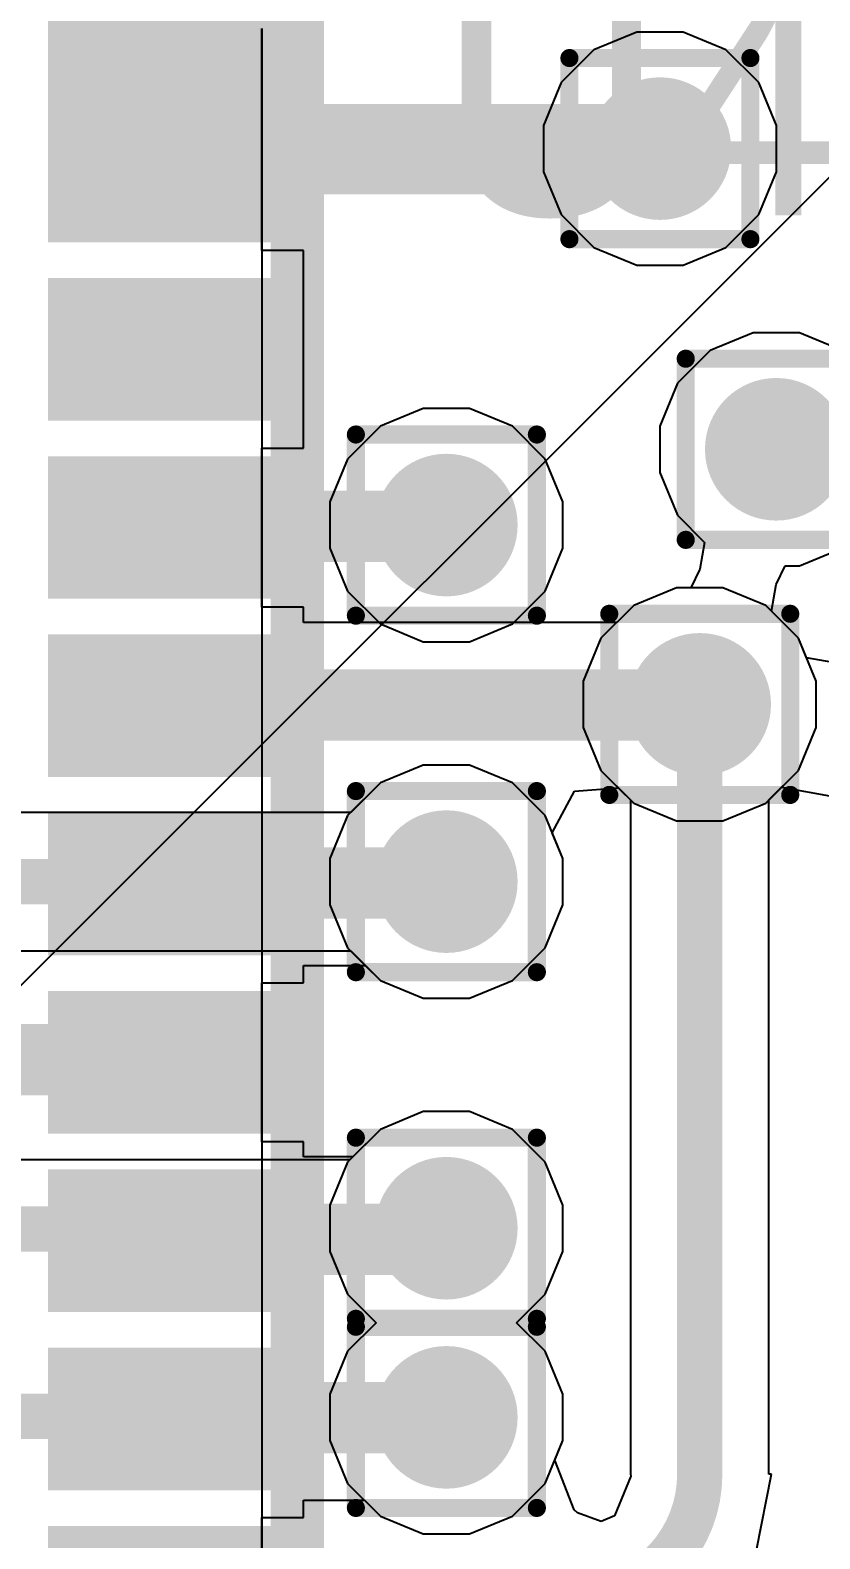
# Model space of a CAD drawing. Header units: inches. Extents: x -12 to 5355, y -7 to 5366.
# Drawn here: x 28.194 to 30.411, y 45.843 to 50.075 of the extents above; entities that cross this region are included whole.
import ezdxf

# ---------------------------------------------------------------- set-up
doc = ezdxf.new("R2010")
doc.units = ezdxf.units.IN
for name, color, linetype in [('BOTTOM LAYER', 5, 'Continuous'), ('Bottom Solder', 6, 'Continuous'), ('Drill Drawing', 1, 'Continuous'), ('GROUND1', 16, 'Continuous'), ('GROUND2', 156, 'Continuous'), ('POWER', 76, 'Continuous'), ('SIGNAL', 90, 'Continuous'), ('TOP LAYER', 1, 'Continuous'), ('Top Overlay', 2, 'Continuous'), ('Top Paste', 8, 'Continuous'), ('Top Solder', 216, 'Continuous'), ('Via Holes', 16, 'Continuous')]:
    doc.layers.add(name, color=color, linetype=linetype)
doc.styles.add('Arial', font='', dxfattribs={"height": 0.2})
doc.styles.get('Arial').set_extended_font_data('Arial')

# ---------------------------------------------------------------- blocks, each defined once
blk = doc.blocks.new('14_VSON__4_3__B_16')
at = {"layer": 'Bottom Solder'}
blk.add_line((-0.3883, -2.2583), (-5340.3593, -5334.8835), dxfattribs=at)
blk = doc.blocks.new('LGA50P1600X1050X104_161N_85')
at = {"layer": 'TOP LAYER'}
for points in [[(4.1, -4.85), (4.4, -4.85), (4.4, -5.39), (4.1, -5.39)], [(4.6, -4.85), (4.9, -4.85), (4.9, -5.39), (4.6, -5.39)], [(5.1, -4.85), (5.4, -4.85), (5.4, -5.39), (5.1, -5.39)], [(5.6, -4.85), (5.9, -4.85), (5.9, -5.39), (5.6, -5.39)], [(6.1, -4.85), (6.4, -4.85), (6.4, -5.39), (6.1, -5.39)], [(6.6, -4.85), (6.9, -4.85), (6.9, -5.39), (6.6, -5.39)], [(7.1, -4.85), (7.4, -4.85), (7.4, -5.39), (7.1, -5.39)], [(7.6, -5.39), (7.6, -4.85), (8.14, -4.85), (8.14, -5.39)]]:
    blk.add_hatch(color=1, dxfattribs=at).paths.add_polyline_path(points)
at = {"layer": 'Top Paste'}
for points in [[(4.1, -4.85), (4.4, -4.85), (4.4, -5.39), (4.1, -5.39)], [(4.6, -4.85), (4.9, -4.85), (4.9, -5.39), (4.6, -5.39)], [(5.1, -4.85), (5.4, -4.85), (5.4, -5.39), (5.1, -5.39)], [(5.6, -4.85), (5.9, -4.85), (5.9, -5.39), (5.6, -5.39)], [(6.1, -4.85), (6.4, -4.85), (6.4, -5.39), (6.1, -5.39)], [(6.6, -4.85), (6.9, -4.85), (6.9, -5.39), (6.6, -5.39)], [(7.1, -4.85), (7.4, -4.85), (7.4, -5.39), (7.1, -5.39)], [(7.6, -5.39), (7.6, -4.85), (8.14, -4.85), (8.14, -5.39)]]:
    blk.add_hatch(color=8, dxfattribs=at).paths.add_polyline_path(points)
at = {"layer": 'Top Solder'}
for points in [[(3.55, -4.8), (3.95, -4.8), (3.95, -5.44), (3.55, -5.44)], [(4.05, -4.8), (4.45, -4.8), (4.45, -5.44), (4.05, -5.44)], [(4.55, -4.8), (4.95, -4.8), (4.95, -5.44), (4.55, -5.44)], [(5.05, -4.8), (5.45, -4.8), (5.45, -5.44), (5.05, -5.44)], [(5.55, -4.8), (5.95, -4.8), (5.95, -5.44), (5.55, -5.44)], [(6.05, -4.8), (6.45, -4.8), (6.45, -5.44), (6.05, -5.44)], [(6.55, -4.8), (6.95, -4.8), (6.95, -5.44), (6.55, -5.44)], [(7.05, -4.8), (7.45, -4.8), (7.45, -5.44), (7.05, -5.44)], [(7.55, -5.44), (7.55, -4.8), (8.19, -4.8), (8.19, -5.44)]]:
    blk.add_hatch(color=216, dxfattribs=at).paths.add_polyline_path(points)
at = {"layer": 'TOP LAYER'}
blk.add_line((8.15, -5.4), (-8.15, -5.4), dxfattribs=at)
at = {"layer": 'Top Overlay'}
blk.add_lwpolyline([(-8.25, -5.5, 0.15, 0.15, 0), (8.25, -5.5, 0.15, 0.15, 0)], format="xyseb", dxfattribs=at)

msp = doc.modelspace()

# ---------------------------------------------------------------- hatches: boundary and pattern name
at = {"layer": 'BOTTOM LAYER'}
h = msp.add_hatch(color=5, dxfattribs=at)
edge = h.paths.add_edge_path()
edge.add_arc((29.9618, 49.7425), 0.2, 0, 360)
h = msp.add_hatch(color=5, dxfattribs=at)
edge = h.paths.add_edge_path()
edge.add_arc((30.2882, 48.8992), 0.2, 0, 360)
h = msp.add_hatch(color=5, dxfattribs=at)
edge = h.paths.add_edge_path()
edge.add_arc((29.3624, 48.6866), 0.2, 0, 360)
h = msp.add_hatch(color=5, dxfattribs=at)
edge = h.paths.add_edge_path()
edge.add_arc((30.0736, 48.1838), 0.2, 0, 360)
h = msp.add_hatch(color=5, dxfattribs=at)
edge = h.paths.add_edge_path()
edge.add_arc((29.3624, 47.6866), 0.2, 0, 360)
h = msp.add_hatch(color=5, dxfattribs=at)
edge = h.paths.add_edge_path()
edge.add_arc((29.3624, 46.7145), 0.2, 0, 360)
h = msp.add_hatch(color=5, dxfattribs=at)
edge = h.paths.add_edge_path()
edge.add_arc((29.3624, 46.1841), 0.2, 0, 360)
at = {"layer": 'GROUND1'}
h = msp.add_hatch(color=16, dxfattribs=at)
edge = h.paths.add_edge_path()
edge.add_arc((29.9618, 49.7425), 0.2, 0, 360)
h = msp.add_hatch(color=16, dxfattribs=at)
edge = h.paths.add_edge_path()
edge.add_arc((30.2882, 48.8992), 0.2, 0, 360)
h = msp.add_hatch(color=16, dxfattribs=at)
edge = h.paths.add_edge_path()
edge.add_arc((29.3624, 48.6866), 0.2, 0, 360)
h = msp.add_hatch(color=16, dxfattribs=at)
edge = h.paths.add_edge_path()
edge.add_arc((30.0736, 48.1838), 0.2, 0, 360)
h = msp.add_hatch(color=16, dxfattribs=at)
edge = h.paths.add_edge_path()
edge.add_arc((29.3624, 47.6866), 0.2, 0, 360)
h = msp.add_hatch(color=16, dxfattribs=at)
edge = h.paths.add_edge_path()
edge.add_arc((29.3624, 46.7145), 0.2, 0, 360)
h = msp.add_hatch(color=16, dxfattribs=at)
edge = h.paths.add_edge_path()
edge.add_arc((29.3624, 46.1841), 0.2, 0, 360)
at = {"layer": 'GROUND2'}
h = msp.add_hatch(color=156, dxfattribs=at)
edge = h.paths.add_edge_path()
edge.add_arc((29.9618, 49.7425), 0.2, 0, 360)
h = msp.add_hatch(color=156, dxfattribs=at)
edge = h.paths.add_edge_path()
edge.add_arc((30.2882, 48.8992), 0.2, 0, 360)
h = msp.add_hatch(color=156, dxfattribs=at)
edge = h.paths.add_edge_path()
edge.add_arc((29.3624, 48.6866), 0.2, 0, 360)
h = msp.add_hatch(color=156, dxfattribs=at)
edge = h.paths.add_edge_path()
edge.add_arc((30.0736, 48.1838), 0.2, 0, 360)
h = msp.add_hatch(color=156, dxfattribs=at)
edge = h.paths.add_edge_path()
edge.add_arc((29.3624, 47.6866), 0.2, 0, 360)
h = msp.add_hatch(color=156, dxfattribs=at)
edge = h.paths.add_edge_path()
edge.add_arc((29.3624, 46.7145), 0.2, 0, 360)
h = msp.add_hatch(color=156, dxfattribs=at)
edge = h.paths.add_edge_path()
edge.add_arc((29.3624, 46.1841), 0.2, 0, 360)
at = {"layer": 'POWER'}
h = msp.add_hatch(color=76, dxfattribs=at)
edge = h.paths.add_edge_path()
edge.add_arc((29.9618, 49.7425), 0.2, 0, 360)
h = msp.add_hatch(color=76, dxfattribs=at)
edge = h.paths.add_edge_path()
edge.add_arc((30.2882, 48.8992), 0.2, 0, 360)
h = msp.add_hatch(color=76, dxfattribs=at)
edge = h.paths.add_edge_path()
edge.add_arc((29.3624, 48.6866), 0.2, 0, 360)
h = msp.add_hatch(color=76, dxfattribs=at)
edge = h.paths.add_edge_path()
edge.add_arc((30.0736, 48.1838), 0.2, 0, 360)
h = msp.add_hatch(color=76, dxfattribs=at)
edge = h.paths.add_edge_path()
edge.add_arc((29.3624, 47.6866), 0.2, 0, 360)
h = msp.add_hatch(color=76, dxfattribs=at)
edge = h.paths.add_edge_path()
edge.add_arc((29.3624, 46.7145), 0.2, 0, 360)
h = msp.add_hatch(color=76, dxfattribs=at)
edge = h.paths.add_edge_path()
edge.add_arc((29.3624, 46.1841), 0.2, 0, 360)
at = {"layer": 'SIGNAL'}
h = msp.add_hatch(color=90, dxfattribs=at)
edge = h.paths.add_edge_path()
edge.add_arc((29.9618, 49.7425), 0.2, 0, 360)
h = msp.add_hatch(color=90, dxfattribs=at)
edge = h.paths.add_edge_path()
edge.add_arc((30.2882, 48.8992), 0.2, 0, 360)
h = msp.add_hatch(color=90, dxfattribs=at)
edge = h.paths.add_edge_path()
edge.add_arc((29.3624, 48.6866), 0.2, 0, 360)
h = msp.add_hatch(color=90, dxfattribs=at)
edge = h.paths.add_edge_path()
edge.add_arc((30.0736, 48.1838), 0.2, 0, 360)
h = msp.add_hatch(color=90, dxfattribs=at)
edge = h.paths.add_edge_path()
edge.add_arc((29.3624, 47.6866), 0.2, 0, 360)
h = msp.add_hatch(color=90, dxfattribs=at)
edge = h.paths.add_edge_path()
edge.add_arc((29.3624, 46.7145), 0.2, 0, 360)
h = msp.add_hatch(color=90, dxfattribs=at)
edge = h.paths.add_edge_path()
edge.add_arc((29.3624, 46.1841), 0.2, 0, 360)
at = {"layer": 'TOP LAYER'}
for points in [[(28.2942, 50.2424), (28.2942, 49.5298), (28.9442, 49.5298), (28.9442, 50.2424)], [(28.2942, 48.8298), (28.2942, 48.5298), (28.904, 48.5298), (28.904, 48.8298)], [(28.2942, 47.3298), (28.2942, 47.0298), (28.904, 47.0298), (28.904, 47.3298)]]:
    msp.add_hatch(color=1, dxfattribs=at).paths.add_polyline_path(points)
h = msp.add_hatch(color=1, dxfattribs=at)
edge = h.paths.add_edge_path()
edge.add_arc((29.9618, 49.7425), 0.2, 0, 360)
h = msp.add_hatch(color=1, dxfattribs=at)
edge = h.paths.add_edge_path()
edge.add_arc((30.2882, 48.8992), 0.2, 0, 360)
h = msp.add_hatch(color=1, dxfattribs=at)
edge = h.paths.add_edge_path()
edge.add_arc((29.3624, 48.6866), 0.2, 0, 360)
h = msp.add_hatch(color=1, dxfattribs=at)
edge = h.paths.add_edge_path()
edge.add_arc((30.0736, 48.1838), 0.2, 0, 360)
h = msp.add_hatch(color=1, dxfattribs=at)
edge = h.paths.add_edge_path()
edge.add_arc((29.3624, 47.6866), 0.2, 0, 360)
h = msp.add_hatch(color=1, dxfattribs=at)
edge = h.paths.add_edge_path()
edge.add_arc((29.3624, 46.7145), 0.2, 0, 360)
h = msp.add_hatch(color=1, dxfattribs=at)
edge = h.paths.add_edge_path()
edge.add_arc((29.3624, 46.1841), 0.2, 0, 360)
at = {"layer": 'Via Holes'}
h = msp.add_hatch(color=7, dxfattribs=at)
edge = h.paths.add_edge_path()
edge.add_arc((29.9618, 49.7425), 0.1, 0, 360)
h = msp.add_hatch(color=7, dxfattribs=at)
edge = h.paths.add_edge_path()
edge.add_arc((30.2882, 48.8992), 0.1, 0, 360)
h = msp.add_hatch(color=7, dxfattribs=at)
edge = h.paths.add_edge_path()
edge.add_arc((29.3624, 48.6866), 0.1, 0, 360)
h = msp.add_hatch(color=7, dxfattribs=at)
edge = h.paths.add_edge_path()
edge.add_arc((30.0736, 48.1838), 0.1, 0, 360)
h = msp.add_hatch(color=7, dxfattribs=at)
edge = h.paths.add_edge_path()
edge.add_arc((29.3624, 47.6866), 0.1, 0, 360)
h = msp.add_hatch(color=7, dxfattribs=at)
edge = h.paths.add_edge_path()
edge.add_arc((29.3624, 46.7145), 0.1, 0, 360)
h = msp.add_hatch(color=7, dxfattribs=at)
edge = h.paths.add_edge_path()
edge.add_arc((29.3624, 46.1841), 0.1, 0, 360)

# ---------------------------------------------------------------- linework, layer by layer
at = {"layer": 'BOTTOM LAYER'}
for p, q in [((30.0086, 48.5108), (29.8884, 48.461)), ((30.1386, 48.5108), (30.0086, 48.5108)), ((30.2588, 48.461), (30.1386, 48.5108)), ((29.8884, 48.461), (29.7964, 48.369)), ((30.3508, 48.369), (30.2588, 48.461)), ((29.7964, 48.369), (29.7466, 48.2488)), ((30.4006, 48.2488), (30.3508, 48.369)), ((29.7466, 48.2488), (29.7466, 48.1188)), ((30.4006, 48.1188), (30.4006, 48.2488)), ((29.7466, 48.1188), (29.7964, 47.9986)), ((30.3508, 47.9986), (30.4006, 48.1188)), ((29.2974, 48.0136), (29.1772, 47.9638)), ((29.4274, 48.0136), (29.2974, 48.0136)), ((29.5476, 47.9638), (29.4274, 48.0136)), ((29.7964, 47.9986), (29.8884, 47.9066)), ((30.2588, 47.9066), (30.3508, 47.9986)), ((29.1772, 47.9638), (29.0852, 47.8718)), ((29.6396, 47.8718), (29.5476, 47.9638)), ((29.8884, 47.9066), (30.0086, 47.8568)), ((30.1386, 47.8568), (30.2588, 47.9066)), ((29.0852, 47.8718), (29.0354, 47.7516)), ((29.6894, 47.7516), (29.6396, 47.8718)), ((30.0086, 47.8568), (30.1386, 47.8568)), ((29.0354, 47.7516), (29.0354, 47.6216)), ((29.6894, 47.6216), (29.6894, 47.7516)), ((29.0354, 47.6216), (29.0852, 47.5014)), ((29.6396, 47.5014), (29.6894, 47.6216)), ((29.0852, 47.5014), (29.1772, 47.4094)), ((29.5476, 47.4094), (29.6396, 47.5014)), ((29.1772, 47.4094), (29.2974, 47.3596)), ((29.4274, 47.3596), (29.5476, 47.4094)), ((29.2974, 47.3596), (29.4274, 47.3596)), ((29.2974, 47.0415), (29.1772, 46.9918)), ((29.4274, 47.0415), (29.2974, 47.0415)), ((29.5476, 46.9918), (29.4274, 47.0415)), ((29.1772, 46.9918), (29.0852, 46.8998)), ((29.6396, 46.8998), (29.5476, 46.9918)), ((29.0852, 46.8998), (29.0354, 46.7796)), ((29.6894, 46.7796), (29.6396, 46.8998)), ((29.0354, 46.7796), (29.0354, 46.6495)), ((29.6894, 46.6495), (29.6894, 46.7796)), ((29.0354, 46.6495), (29.0852, 46.5293)), ((29.6396, 46.5293), (29.6894, 46.6495)), ((29.0852, 46.5293), (29.1652, 46.4493)), ((29.5596, 46.4493), (29.6396, 46.5293)), ((29.1652, 46.4493), (29.0852, 46.3693)), ((29.6396, 46.3693), (29.5596, 46.4493)), ((29.0852, 46.3693), (29.0354, 46.2491)), ((29.6894, 46.2491), (29.6396, 46.3693)), ((29.0354, 46.2491), (29.0354, 46.119)), ((29.6894, 46.119), (29.6894, 46.2491)), ((29.0354, 46.119), (29.0852, 45.9988)), ((29.6396, 45.9988), (29.6894, 46.119)), ((29.0852, 45.9988), (29.1772, 45.9068)), ((29.5476, 45.9068), (29.6396, 45.9988)), ((29.1772, 45.9068), (29.2974, 45.8571)), ((29.4274, 45.8571), (29.5476, 45.9068)), ((29.2974, 45.8571), (29.4274, 45.8571))]:
    msp.add_line(p, q, dxfattribs=at)
at = {"layer": 'Drill Drawing'}
for points in [[(29.7078, 49.9965, 0.0508, 0.0508, 0), (30.2158, 49.9965, 0.0508, 0.0508, 0)], [(29.7078, 49.4885, 0.0508, 0.0508, 0), (29.7078, 49.9965, 0.0508, 0.0508, 0)], [(30.2158, 49.4885, 0.0508, 0.0508, 0), (30.2158, 49.9965, 0.0508, 0.0508, 0)], [(29.7078, 49.4885, 0.0508, 0.0508, 0), (30.2158, 49.4885, 0.0508, 0.0508, 0)], [(30.0342, 49.1532, 0.0508, 0.0508, 0), (30.5422, 49.1532, 0.0508, 0.0508, 0)], [(30.0342, 48.6452, 0.0508, 0.0508, 0), (30.0342, 49.1532, 0.0508, 0.0508, 0)], [(29.1084, 48.9406, 0.0508, 0.0508, 0), (29.6164, 48.9406, 0.0508, 0.0508, 0)], [(29.1084, 48.4326, 0.0508, 0.0508, 0), (29.1084, 48.9406, 0.0508, 0.0508, 0)], [(29.6164, 48.4326, 0.0508, 0.0508, 0), (29.6164, 48.9406, 0.0508, 0.0508, 0)], [(30.0342, 48.6452, 0.0508, 0.0508, 0), (30.5422, 48.6452, 0.0508, 0.0508, 0)], [(29.1084, 48.4326, 0.0508, 0.0508, 0), (29.6164, 48.4326, 0.0508, 0.0508, 0)], [(29.8196, 48.4378, 0.0508, 0.0508, 0), (30.3276, 48.4378, 0.0508, 0.0508, 0)], [(29.8196, 47.9298, 0.0508, 0.0508, 0), (29.8196, 48.4378, 0.0508, 0.0508, 0)], [(30.3276, 47.9298, 0.0508, 0.0508, 0), (30.3276, 48.4378, 0.0508, 0.0508, 0)], [(29.1084, 47.9406, 0.0508, 0.0508, 0), (29.6164, 47.9406, 0.0508, 0.0508, 0)], [(29.1084, 47.4326, 0.0508, 0.0508, 0), (29.1084, 47.9406, 0.0508, 0.0508, 0)], [(29.6164, 47.4326, 0.0508, 0.0508, 0), (29.6164, 47.9406, 0.0508, 0.0508, 0)], [(29.8196, 47.9298, 0.0508, 0.0508, 0), (30.3276, 47.9298, 0.0508, 0.0508, 0)], [(29.1084, 47.4326, 0.0508, 0.0508, 0), (29.6164, 47.4326, 0.0508, 0.0508, 0)], [(29.1084, 46.9685, 0.0508, 0.0508, 0), (29.6164, 46.9685, 0.0508, 0.0508, 0)], [(29.1084, 46.4605, 0.0508, 0.0508, 0), (29.1084, 46.9685, 0.0508, 0.0508, 0)], [(29.6164, 46.4605, 0.0508, 0.0508, 0), (29.6164, 46.9685, 0.0508, 0.0508, 0)], [(29.1084, 46.4605, 0.0508, 0.0508, 0), (29.6164, 46.4605, 0.0508, 0.0508, 0)], [(29.1084, 46.4381, 0.0508, 0.0508, 0), (29.6164, 46.4381, 0.0508, 0.0508, 0)], [(29.1084, 45.9301, 0.0508, 0.0508, 0), (29.1084, 46.4381, 0.0508, 0.0508, 0)], [(29.6164, 45.9301, 0.0508, 0.0508, 0), (29.6164, 46.4381, 0.0508, 0.0508, 0)], [(29.1084, 45.9301, 0.0508, 0.0508, 0), (29.6164, 45.9301, 0.0508, 0.0508, 0)]]:
    msp.add_lwpolyline(points, format="xyseb", dxfattribs=at)
for points in [[(29.6951, 49.9965, 0.0254, 0.0254, 1), (29.7205, 49.9965, 0.0254, 0.0254, 1)], [(29.6951, 49.9965, 0.0254, 0.0254, 1), (29.7205, 49.9965, 0.0254, 0.0254, 1)], [(30.2031, 49.9965, 0.0254, 0.0254, 1), (30.2285, 49.9965, 0.0254, 0.0254, 1)], [(30.2031, 49.9965, 0.0254, 0.0254, 1), (30.2285, 49.9965, 0.0254, 0.0254, 1)], [(29.6951, 49.4885, 0.0254, 0.0254, 1), (29.7205, 49.4885, 0.0254, 0.0254, 1)], [(29.6951, 49.4885, 0.0254, 0.0254, 1), (29.7205, 49.4885, 0.0254, 0.0254, 1)], [(30.2031, 49.4885, 0.0254, 0.0254, 1), (30.2285, 49.4885, 0.0254, 0.0254, 1)], [(30.2031, 49.4885, 0.0254, 0.0254, 1), (30.2285, 49.4885, 0.0254, 0.0254, 1)], [(30.0215, 49.1532, 0.0254, 0.0254, 1), (30.0469, 49.1532, 0.0254, 0.0254, 1)], [(30.0215, 49.1532, 0.0254, 0.0254, 1), (30.0469, 49.1532, 0.0254, 0.0254, 1)], [(29.0957, 48.9406, 0.0254, 0.0254, 1), (29.1211, 48.9406, 0.0254, 0.0254, 1)], [(29.0957, 48.9406, 0.0254, 0.0254, 1), (29.1211, 48.9406, 0.0254, 0.0254, 1)], [(29.6037, 48.9406, 0.0254, 0.0254, 1), (29.6291, 48.9406, 0.0254, 0.0254, 1)], [(29.6037, 48.9406, 0.0254, 0.0254, 1), (29.6291, 48.9406, 0.0254, 0.0254, 1)], [(30.0215, 48.6452, 0.0254, 0.0254, 1), (30.0469, 48.6452, 0.0254, 0.0254, 1)], [(30.0215, 48.6452, 0.0254, 0.0254, 1), (30.0469, 48.6452, 0.0254, 0.0254, 1)], [(29.0957, 48.4326, 0.0254, 0.0254, 1), (29.1211, 48.4326, 0.0254, 0.0254, 1)], [(29.0957, 48.4326, 0.0254, 0.0254, 1), (29.1211, 48.4326, 0.0254, 0.0254, 1)], [(29.6037, 48.4326, 0.0254, 0.0254, 1), (29.6291, 48.4326, 0.0254, 0.0254, 1)], [(29.6037, 48.4326, 0.0254, 0.0254, 1), (29.6291, 48.4326, 0.0254, 0.0254, 1)], [(29.8069, 48.4378, 0.0254, 0.0254, 1), (29.8323, 48.4378, 0.0254, 0.0254, 1)], [(29.8069, 48.4378, 0.0254, 0.0254, 1), (29.8323, 48.4378, 0.0254, 0.0254, 1)], [(30.3149, 48.4378, 0.0254, 0.0254, 1), (30.3403, 48.4378, 0.0254, 0.0254, 1)], [(30.3149, 48.4378, 0.0254, 0.0254, 1), (30.3403, 48.4378, 0.0254, 0.0254, 1)], [(29.0957, 47.9406, 0.0254, 0.0254, 1), (29.1211, 47.9406, 0.0254, 0.0254, 1)], [(29.0957, 47.9406, 0.0254, 0.0254, 1), (29.1211, 47.9406, 0.0254, 0.0254, 1)], [(29.6037, 47.9406, 0.0254, 0.0254, 1), (29.6291, 47.9406, 0.0254, 0.0254, 1)], [(29.6037, 47.9406, 0.0254, 0.0254, 1), (29.6291, 47.9406, 0.0254, 0.0254, 1)], [(29.8069, 47.9298, 0.0254, 0.0254, 1), (29.8323, 47.9298, 0.0254, 0.0254, 1)], [(29.8069, 47.9298, 0.0254, 0.0254, 1), (29.8323, 47.9298, 0.0254, 0.0254, 1)], [(30.3149, 47.9298, 0.0254, 0.0254, 1), (30.3403, 47.9298, 0.0254, 0.0254, 1)], [(30.3149, 47.9298, 0.0254, 0.0254, 1), (30.3403, 47.9298, 0.0254, 0.0254, 1)], [(29.0957, 47.4326, 0.0254, 0.0254, 1), (29.1211, 47.4326, 0.0254, 0.0254, 1)], [(29.0957, 47.4326, 0.0254, 0.0254, 1), (29.1211, 47.4326, 0.0254, 0.0254, 1)], [(29.6037, 47.4326, 0.0254, 0.0254, 1), (29.6291, 47.4326, 0.0254, 0.0254, 1)], [(29.6037, 47.4326, 0.0254, 0.0254, 1), (29.6291, 47.4326, 0.0254, 0.0254, 1)], [(29.0957, 46.9685, 0.0254, 0.0254, 1), (29.1211, 46.9685, 0.0254, 0.0254, 1)], [(29.0957, 46.9685, 0.0254, 0.0254, 1), (29.1211, 46.9685, 0.0254, 0.0254, 1)], [(29.6037, 46.9685, 0.0254, 0.0254, 1), (29.6291, 46.9685, 0.0254, 0.0254, 1)], [(29.6037, 46.9685, 0.0254, 0.0254, 1), (29.6291, 46.9685, 0.0254, 0.0254, 1)], [(29.0957, 46.4605, 0.0254, 0.0254, 1), (29.1211, 46.4605, 0.0254, 0.0254, 1)], [(29.0957, 46.4605, 0.0254, 0.0254, 1), (29.1211, 46.4605, 0.0254, 0.0254, 1)], [(29.0957, 46.4381, 0.0254, 0.0254, 1), (29.1211, 46.4381, 0.0254, 0.0254, 1)], [(29.0957, 46.4381, 0.0254, 0.0254, 1), (29.1211, 46.4381, 0.0254, 0.0254, 1)], [(29.6037, 46.4605, 0.0254, 0.0254, 1), (29.6291, 46.4605, 0.0254, 0.0254, 1)], [(29.6037, 46.4605, 0.0254, 0.0254, 1), (29.6291, 46.4605, 0.0254, 0.0254, 1)], [(29.6037, 46.4381, 0.0254, 0.0254, 1), (29.6291, 46.4381, 0.0254, 0.0254, 1)], [(29.6037, 46.4381, 0.0254, 0.0254, 1), (29.6291, 46.4381, 0.0254, 0.0254, 1)], [(29.0957, 45.9301, 0.0254, 0.0254, 1), (29.1211, 45.9301, 0.0254, 0.0254, 1)], [(29.0957, 45.9301, 0.0254, 0.0254, 1), (29.1211, 45.9301, 0.0254, 0.0254, 1)], [(29.6037, 45.9301, 0.0254, 0.0254, 1), (29.6291, 45.9301, 0.0254, 0.0254, 1)], [(29.6037, 45.9301, 0.0254, 0.0254, 1), (29.6291, 45.9301, 0.0254, 0.0254, 1)]]:
    msp.add_lwpolyline(points, format="xyseb", close=True, dxfattribs=at)
at = {"layer": 'GROUND1'}
for p, q in [((30.0086, 48.5108), (29.8884, 48.461)), ((30.1386, 48.5108), (30.0086, 48.5108)), ((30.2588, 48.461), (30.1386, 48.5108)), ((29.8884, 48.461), (29.7964, 48.369)), ((30.3508, 48.369), (30.2588, 48.461)), ((29.7964, 48.369), (29.7466, 48.2488)), ((30.4006, 48.2488), (30.3508, 48.369)), ((29.7466, 48.2488), (29.7466, 48.1188)), ((30.4006, 48.1188), (30.4006, 48.2488)), ((29.7466, 48.1188), (29.7964, 47.9986)), ((30.3508, 47.9986), (30.4006, 48.1188)), ((29.2974, 48.0136), (29.1772, 47.9638)), ((29.4274, 48.0136), (29.2974, 48.0136)), ((29.5476, 47.9638), (29.4274, 48.0136)), ((29.7964, 47.9986), (29.8884, 47.9066)), ((30.2588, 47.9066), (30.3508, 47.9986)), ((29.1772, 47.9638), (29.0852, 47.8718)), ((29.6396, 47.8718), (29.5476, 47.9638)), ((29.8884, 47.9066), (30.0086, 47.8568)), ((30.1386, 47.8568), (30.2588, 47.9066)), ((29.0852, 47.8718), (29.0354, 47.7516)), ((29.6894, 47.7516), (29.6396, 47.8718)), ((30.0086, 47.8568), (30.1386, 47.8568)), ((29.0354, 47.7516), (29.0354, 47.6216)), ((29.6894, 47.6216), (29.6894, 47.7516)), ((29.0354, 47.6216), (29.0852, 47.5014)), ((29.6396, 47.5014), (29.6894, 47.6216)), ((29.0852, 47.5014), (29.1772, 47.4094)), ((29.5476, 47.4094), (29.6396, 47.5014)), ((29.1772, 47.4094), (29.2974, 47.3596)), ((29.4274, 47.3596), (29.5476, 47.4094)), ((29.2974, 47.3596), (29.4274, 47.3596)), ((29.2974, 47.0415), (29.1772, 46.9918)), ((29.4274, 47.0415), (29.2974, 47.0415)), ((29.5476, 46.9918), (29.4274, 47.0415)), ((29.1772, 46.9918), (29.0852, 46.8998)), ((29.6396, 46.8998), (29.5476, 46.9918)), ((29.0852, 46.8998), (29.0354, 46.7796)), ((29.6894, 46.7796), (29.6396, 46.8998)), ((29.0354, 46.7796), (29.0354, 46.6495)), ((29.6894, 46.6495), (29.6894, 46.7796)), ((29.0354, 46.6495), (29.0852, 46.5293)), ((29.6396, 46.5293), (29.6894, 46.6495)), ((29.0852, 46.5293), (29.1652, 46.4493)), ((29.5596, 46.4493), (29.6396, 46.5293)), ((29.1652, 46.4493), (29.0852, 46.3693)), ((29.6396, 46.3693), (29.5596, 46.4493)), ((29.0852, 46.3693), (29.0354, 46.2491)), ((29.6894, 46.2491), (29.6396, 46.3693)), ((29.0354, 46.2491), (29.0354, 46.119)), ((29.6894, 46.119), (29.6894, 46.2491)), ((29.0354, 46.119), (29.0852, 45.9988)), ((29.6396, 45.9988), (29.6894, 46.119)), ((29.0852, 45.9988), (29.1772, 45.9068)), ((29.5476, 45.9068), (29.6396, 45.9988)), ((29.1772, 45.9068), (29.2974, 45.8571)), ((29.4274, 45.8571), (29.5476, 45.9068)), ((29.2974, 45.8571), (29.4274, 45.8571))]:
    msp.add_line(p, q, dxfattribs=at)
at = {"layer": 'GROUND2'}
for p, q in [((30.0086, 48.5108), (29.8884, 48.461)), ((30.1386, 48.5108), (30.0086, 48.5108)), ((30.2588, 48.461), (30.1386, 48.5108)), ((29.8884, 48.461), (29.7964, 48.369)), ((30.3508, 48.369), (30.2588, 48.461)), ((29.7964, 48.369), (29.7466, 48.2488)), ((30.4006, 48.2488), (30.3508, 48.369)), ((29.7466, 48.2488), (29.7466, 48.1188)), ((30.4006, 48.1188), (30.4006, 48.2488)), ((29.7466, 48.1188), (29.7964, 47.9986)), ((30.3508, 47.9986), (30.4006, 48.1188)), ((29.2974, 48.0136), (29.1772, 47.9638)), ((29.4274, 48.0136), (29.2974, 48.0136)), ((29.5476, 47.9638), (29.4274, 48.0136)), ((29.7964, 47.9986), (29.8884, 47.9066)), ((30.2588, 47.9066), (30.3508, 47.9986)), ((29.1772, 47.9638), (29.0852, 47.8718)), ((29.6396, 47.8718), (29.5476, 47.9638)), ((29.8884, 47.9066), (30.0086, 47.8568)), ((30.1386, 47.8568), (30.2588, 47.9066)), ((29.0852, 47.8718), (29.0354, 47.7516)), ((29.6894, 47.7516), (29.6396, 47.8718)), ((30.0086, 47.8568), (30.1386, 47.8568)), ((29.0354, 47.7516), (29.0354, 47.6216)), ((29.6894, 47.6216), (29.6894, 47.7516)), ((29.0354, 47.6216), (29.0852, 47.5014)), ((29.6396, 47.5014), (29.6894, 47.6216)), ((29.0852, 47.5014), (29.1772, 47.4094)), ((29.5476, 47.4094), (29.6396, 47.5014)), ((29.1772, 47.4094), (29.2974, 47.3596)), ((29.4274, 47.3596), (29.5476, 47.4094)), ((29.2974, 47.3596), (29.4274, 47.3596)), ((29.2974, 47.0415), (29.1772, 46.9918)), ((29.4274, 47.0415), (29.2974, 47.0415)), ((29.5476, 46.9918), (29.4274, 47.0415)), ((29.1772, 46.9918), (29.0852, 46.8998)), ((29.6396, 46.8998), (29.5476, 46.9918)), ((29.0852, 46.8998), (29.0354, 46.7796)), ((29.6894, 46.7796), (29.6396, 46.8998)), ((29.0354, 46.7796), (29.0354, 46.6495)), ((29.6894, 46.6495), (29.6894, 46.7796)), ((29.0354, 46.6495), (29.0852, 46.5293)), ((29.6396, 46.5293), (29.6894, 46.6495)), ((29.0852, 46.5293), (29.1652, 46.4493)), ((29.5596, 46.4493), (29.6396, 46.5293)), ((29.1652, 46.4493), (29.0852, 46.3693)), ((29.6396, 46.3693), (29.5596, 46.4493)), ((29.0852, 46.3693), (29.0354, 46.2491)), ((29.6894, 46.2491), (29.6396, 46.3693)), ((29.0354, 46.2491), (29.0354, 46.119)), ((29.6894, 46.119), (29.6894, 46.2491)), ((29.0354, 46.119), (29.0852, 45.9988)), ((29.6396, 45.9988), (29.6894, 46.119)), ((29.0852, 45.9988), (29.1772, 45.9068)), ((29.5476, 45.9068), (29.6396, 45.9988)), ((29.1772, 45.9068), (29.2974, 45.8571)), ((29.4274, 45.8571), (29.5476, 45.9068)), ((29.2974, 45.8571), (29.4274, 45.8571))]:
    msp.add_line(p, q, dxfattribs=at)
at = {"layer": 'POWER'}
for p, q in [((29.8968, 50.0695), (29.7766, 50.0197)), ((30.0269, 50.0695), (29.8968, 50.0695)), ((30.1471, 50.0197), (30.0269, 50.0695)), ((29.7766, 50.0197), (29.6846, 49.9278)), ((30.239, 49.9278), (30.1471, 50.0197)), ((29.6846, 49.9278), (29.6348, 49.8076)), ((30.2888, 49.8076), (30.239, 49.9278)), ((29.6348, 49.8076), (29.6348, 49.6775)), ((30.2888, 49.6775), (30.2888, 49.8076)), ((29.6348, 49.6775), (29.6846, 49.5573)), ((30.239, 49.5573), (30.2888, 49.6775)), ((29.6846, 49.5573), (29.7766, 49.4653)), ((30.1471, 49.4653), (30.239, 49.5573)), ((29.7766, 49.4653), (29.8968, 49.4155)), ((30.0269, 49.4155), (30.1471, 49.4653)), ((29.8968, 49.4155), (30.0269, 49.4155)), ((30.2232, 49.2262), (30.103, 49.1765)), ((30.3533, 49.2262), (30.2232, 49.2262)), ((30.4735, 49.1765), (30.3533, 49.2262)), ((30.103, 49.1765), (30.011, 49.0845)), ((30.011, 49.0845), (29.9612, 48.9643)), ((29.2974, 49.0136), (29.1772, 48.9638)), ((29.4274, 49.0136), (29.2974, 49.0136)), ((29.5476, 48.9638), (29.4274, 49.0136)), ((29.1772, 48.9638), (29.0852, 48.8718)), ((29.6396, 48.8718), (29.5476, 48.9638)), ((29.9612, 48.9643), (29.9612, 48.8342)), ((29.0852, 48.8718), (29.0354, 48.7516)), ((29.6894, 48.7516), (29.6396, 48.8718)), ((29.9612, 48.8342), (30.011, 48.714)), ((29.0354, 48.7516), (29.0354, 48.6216)), ((29.6894, 48.6216), (29.6894, 48.7516)), ((30.011, 48.714), (30.0872, 48.6378)), ((29.0354, 48.6216), (29.0852, 48.5014)), ((29.6396, 48.5014), (29.6894, 48.6216)), ((30.0872, 48.6378), (30.0742, 48.5634)), ((30.3533, 48.5722), (30.4735, 48.622)), ((30.0742, 48.5634), (30.0483, 48.5108)), ((30.2877, 48.5196), (30.3135, 48.5722)), ((30.3135, 48.5722), (30.3533, 48.5722)), ((29.0852, 48.5014), (29.1772, 48.4094)), ((29.5476, 48.4094), (29.6396, 48.5014)), ((30.0086, 48.5108), (29.8884, 48.461)), ((30.0483, 48.5108), (30.0086, 48.5108)), ((30.2746, 48.4452), (30.2877, 48.5196)), ((29.8884, 48.461), (29.7964, 48.369)), ((29.1772, 48.4094), (29.2974, 48.3596)), ((29.4274, 48.3596), (29.5476, 48.4094)), ((30.3508, 48.369), (30.2746, 48.4452)), ((29.7964, 48.369), (29.7466, 48.2488)), ((30.3736, 48.314), (30.3508, 48.369)), ((29.2974, 48.3596), (29.4274, 48.3596)), ((30.5179, 48.2887), (30.3736, 48.314)), ((29.7466, 48.2488), (29.7466, 48.1188)), ((29.7466, 48.1188), (29.7964, 47.9986)), ((29.2974, 48.0136), (29.1772, 47.9638)), ((29.4274, 48.0136), (29.2974, 48.0136)), ((29.5476, 47.9638), (29.4274, 48.0136)), ((29.7964, 47.9986), (29.8884, 47.9066)), ((29.1772, 47.9638), (29.0852, 47.8718)), ((29.6396, 47.8718), (29.5476, 47.9638)), ((30.2588, 47.9066), (30.3034, 47.9511)), ((30.3034, 47.9511), (30.4477, 47.9258)), ((29.8884, 47.9066), (30.0086, 47.8568)), ((30.1386, 47.8568), (30.2588, 47.9066)), ((29.0852, 47.8718), (29.0354, 47.7516)), ((29.6894, 47.7516), (29.6396, 47.8718)), ((30.0086, 47.8568), (30.1386, 47.8568)), ((29.0354, 47.7516), (29.0354, 47.6216)), ((29.6894, 47.6216), (29.6894, 47.7516)), ((29.0354, 47.6216), (29.0852, 47.5014)), ((29.6396, 47.5014), (29.6894, 47.6216)), ((29.0852, 47.5014), (29.1772, 47.4094)), ((29.5476, 47.4094), (29.6396, 47.5014)), ((29.1772, 47.4094), (29.2974, 47.3596)), ((29.4274, 47.3596), (29.5476, 47.4094)), ((29.2974, 47.3596), (29.4274, 47.3596)), ((29.2974, 47.0415), (29.1772, 46.9918)), ((29.4274, 47.0415), (29.2974, 47.0415)), ((29.5476, 46.9918), (29.4274, 47.0415)), ((29.1772, 46.9918), (29.0852, 46.8998)), ((29.6396, 46.8998), (29.5476, 46.9918)), ((29.0852, 46.8998), (29.0354, 46.7796)), ((29.6894, 46.7796), (29.6396, 46.8998)), ((29.0354, 46.7796), (29.0354, 46.6495)), ((29.6894, 46.6495), (29.6894, 46.7796)), ((29.0354, 46.6495), (29.0852, 46.5293)), ((29.6396, 46.5293), (29.6894, 46.6495)), ((29.0852, 46.5293), (29.1652, 46.4493)), ((29.5596, 46.4493), (29.6396, 46.5293)), ((29.1652, 46.4493), (29.0852, 46.3693)), ((29.6396, 46.3693), (29.5596, 46.4493)), ((29.0852, 46.3693), (29.0354, 46.2491)), ((29.6894, 46.2491), (29.6396, 46.3693)), ((29.0354, 46.2491), (29.0354, 46.119)), ((29.6894, 46.119), (29.6894, 46.2491)), ((29.0354, 46.119), (29.0852, 45.9988)), ((29.6396, 45.9988), (29.6894, 46.119)), ((29.0852, 45.9988), (29.1772, 45.9068)), ((29.5476, 45.9068), (29.6396, 45.9988)), ((29.1772, 45.9068), (29.2974, 45.8571)), ((29.4274, 45.8571), (29.5476, 45.9068)), ((29.2974, 45.8571), (29.4274, 45.8571))]:
    msp.add_line(p, q, dxfattribs=at)
at = {"layer": 'SIGNAL'}
for p, q in [((30.0086, 48.5108), (29.8884, 48.461)), ((30.1386, 48.5108), (30.0086, 48.5108)), ((30.2588, 48.461), (30.1386, 48.5108)), ((29.8884, 48.461), (29.7964, 48.369)), ((30.3508, 48.369), (30.2588, 48.461)), ((29.7964, 48.369), (29.7466, 48.2488)), ((30.4006, 48.2488), (30.3508, 48.369)), ((29.7466, 48.2488), (29.7466, 48.1188)), ((30.4006, 48.1188), (30.4006, 48.2488)), ((29.7466, 48.1188), (29.7964, 47.9986)), ((30.3508, 47.9986), (30.4006, 48.1188)), ((29.2974, 48.0136), (29.1772, 47.9638)), ((29.4274, 48.0136), (29.2974, 48.0136)), ((29.5476, 47.9638), (29.4274, 48.0136)), ((29.7964, 47.9986), (29.8794, 47.9156)), ((30.2678, 47.9156), (30.3508, 47.9986)), ((29.1772, 47.9638), (29.0942, 47.8808)), ((29.6396, 47.8718), (29.5476, 47.9638)), ((29.8794, 47.9156), (29.8794, 46.0248)), ((30.2678, 46.0248), (30.2678, 47.9156)), ((29.0942, 47.8808), (25.7664, 47.8808)), ((29.6894, 47.7516), (29.6396, 47.8718)), ((29.6894, 47.6216), (29.6894, 47.7516)), ((29.6396, 47.5014), (29.6894, 47.6216)), ((25.7664, 47.4924), (29.0942, 47.4924)), ((29.0942, 47.4924), (29.1772, 47.4094)), ((29.5476, 47.4094), (29.6396, 47.5014)), ((29.1772, 47.4094), (29.2974, 47.3596)), ((29.4274, 47.3596), (29.5476, 47.4094)), ((29.2974, 47.3596), (29.4274, 47.3596)), ((29.2974, 47.0415), (29.1772, 46.9918)), ((29.4274, 47.0415), (29.2974, 47.0415)), ((29.5476, 46.9918), (29.4274, 47.0415)), ((29.1772, 46.9918), (29.0916, 46.9062)), ((29.6396, 46.8998), (29.5476, 46.9918)), ((29.0916, 46.9062), (26.1432, 46.9062)), ((29.6894, 46.7796), (29.6396, 46.8998)), ((29.6894, 46.6495), (29.6894, 46.7796)), ((29.6396, 46.5293), (29.6894, 46.6495)), ((29.5596, 46.4493), (29.6396, 46.5293)), ((29.6396, 46.3693), (29.5596, 46.4493)), ((29.6894, 46.2491), (29.6396, 46.3693)), ((29.6894, 46.119), (29.6894, 46.2491)), ((29.6667, 46.0642), (29.6894, 46.119)), ((29.7211, 45.9252), (29.6667, 46.0642)), ((29.8805, 46.0189), (29.8346, 45.9082)), ((29.8794, 46.0248), (29.8805, 46.0189)), ((30.2324, 45.8117), (30.2748, 46.0248)), ((30.2748, 46.0248), (30.2678, 46.0248)), ((29.7306, 45.9166), (29.7211, 45.9252)), ((29.7965, 45.8924), (29.7306, 45.9166)), ((29.8346, 45.9082), (29.7965, 45.8924))]:
    msp.add_line(p, q, dxfattribs=at)
for points in [[(30.0736, 46.0248, 0.127, 0.127, 0), (30.0736, 48.1838, 0.127, 0.127, 0)], [(25.7664, 47.6866, 0.127, 0.127, 0), (29.3624, 47.6866, 0.127, 0.127, 0)], [(26.1432, 46.712, 0.127, 0.127, 0), (29.3624, 46.712, 0.127, 0.127, 0)], [(26.5187, 46.1866, 0.127, 0.127, 0), (29.3624, 46.1866, 0.127, 0.127, 0)], [(30.0736, 46.0248, 0.127, 0.127, -0.414214), (29.718, 45.6692, 0.127, 0.127, 0)]]:
    msp.add_lwpolyline(points, format="xyseb", dxfattribs=at)
for points in [[(30.0419, 48.1838, 0.0635, 0.0635, 1), (30.1054, 48.1838, 0.0635, 0.0635, 1)], [(29.3306, 47.6866, 0.0635, 0.0635, 1), (29.3941, 47.6866, 0.0635, 0.0635, 1)], [(29.3306, 46.712, 0.0635, 0.0635, 1), (29.3941, 46.712, 0.0635, 0.0635, 1)], [(29.3306, 46.1866, 0.0635, 0.0635, 1), (29.3941, 46.1866, 0.0635, 0.0635, 1)], [(30.0419, 46.0248, 0.0635, 0.0635, 1), (30.1054, 46.0248, 0.0635, 0.0635, 1)], [(30.0419, 46.0248, 0.0635, 0.0635, 1), (30.1054, 46.0248, 0.0635, 0.0635, 1)]]:
    msp.add_lwpolyline(points, format="xyseb", close=True, dxfattribs=at)
at = {"layer": 'TOP LAYER'}
for p, q in [((28.8442, 49.4568), (28.8442, 50.0798)), ((28.9612, 49.4568), (28.8442, 49.4568)), ((28.9612, 48.9028), (28.9612, 49.4568)), ((28.8442, 48.4568), (28.8442, 48.9028)), ((28.8442, 48.9028), (28.9612, 48.9028)), ((30.0086, 48.5108), (29.8884, 48.461)), ((30.1386, 48.5108), (30.0086, 48.5108)), ((30.2588, 48.461), (30.1386, 48.5108)), ((28.9612, 48.4568), (28.8442, 48.4568)), ((28.9612, 48.4132), (28.9612, 48.4568)), ((29.8884, 48.461), (29.8406, 48.4132)), ((30.3508, 48.369), (30.2588, 48.461)), ((29.8406, 48.4132), (28.9612, 48.4132)), ((30.4006, 48.2488), (30.3508, 48.369)), ((30.4006, 48.1188), (30.4006, 48.2488)), ((30.3508, 47.9986), (30.4006, 48.1188)), ((30.2588, 47.9066), (30.3508, 47.9986)), ((29.6597, 47.8233), (29.7217, 47.9404)), ((29.7217, 47.9404), (29.8449, 47.9501)), ((29.8449, 47.9501), (29.8884, 47.9066)), ((29.8884, 47.9066), (30.0086, 47.8568)), ((30.1386, 47.8568), (30.2588, 47.9066)), ((30.0086, 47.8568), (30.1386, 47.8568)), ((29.6894, 47.7516), (29.6597, 47.8233)), ((29.6894, 47.6216), (29.6894, 47.7516)), ((29.6396, 47.5014), (29.6894, 47.6216)), ((29.5476, 47.4094), (29.6396, 47.5014)), ((28.9612, 47.4028), (28.9612, 47.4517)), ((28.9612, 47.4517), (29.1348, 47.4517)), ((29.1348, 47.4517), (29.1772, 47.4094)), ((28.8442, 46.9568), (28.8442, 47.4028)), ((28.8442, 47.4028), (28.9612, 47.4028)), ((29.1772, 47.4094), (29.2974, 47.3596)), ((29.4274, 47.3596), (29.5476, 47.4094)), ((29.2974, 47.3596), (29.4274, 47.3596)), ((29.2974, 47.0415), (29.1772, 46.9918)), ((29.4274, 47.0415), (29.2974, 47.0415)), ((29.5476, 46.9918), (29.4274, 47.0415)), ((29.1772, 46.9918), (29.1, 46.9146)), ((29.6396, 46.8998), (29.5476, 46.9918)), ((28.9612, 46.9568), (28.8442, 46.9568)), ((28.9612, 46.9146), (28.9612, 46.9568)), ((29.1, 46.9146), (28.9612, 46.9146)), ((29.6894, 46.7796), (29.6396, 46.8998)), ((29.6894, 46.6495), (29.6894, 46.7796)), ((29.6396, 46.5293), (29.6894, 46.6495)), ((29.5596, 46.4493), (29.6396, 46.5293)), ((29.6396, 46.3693), (29.5596, 46.4493)), ((29.6894, 46.2491), (29.6396, 46.3693)), ((29.6894, 46.119), (29.6894, 46.2491)), ((29.6396, 45.9988), (29.6894, 46.119)), ((29.5476, 45.9068), (29.6396, 45.9988)), ((28.9612, 45.9028), (28.9612, 45.9517)), ((28.9612, 45.9517), (29.1323, 45.9517)), ((29.1323, 45.9517), (29.1772, 45.9068)), ((28.8442, 45.4568), (28.8442, 45.9028)), ((28.8442, 45.9028), (28.9612, 45.9028)), ((29.1772, 45.9068), (29.2974, 45.8571)), ((29.4274, 45.8571), (29.5476, 45.9068)), ((29.2974, 45.8571), (29.4274, 45.8571))]:
    msp.add_line(p, q, dxfattribs=at)
for points in [[(28.5642, 49.7998, 0.254, 0.254, 0), (28.6232, 49.7408, 0.254, 0.254, 0)], [(28.6232, 49.7408, 0.254, 0.254, 0), (29.9601, 49.7408, 0.254, 0.254, 0)], [(28.5676, 48.6832, 0.2, 0.2, 0), (29.359, 48.6832, 0.2, 0.2, 0)], [(28.5676, 48.1832, 0.2, 0.2, 0), (28.569, 48.1818, 0.2, 0.2, 0)], [(28.569, 48.1818, 0.2, 0.2, 0), (30.0716, 48.1818, 0.2, 0.2, 0)], [(30.0716, 48.1818, 0.2, 0.2, 0), (30.0736, 48.1838, 0.2, 0.2, 0)], [(28.5676, 47.6832, 0.2, 0.2, 0), (29.359, 47.6832, 0.2, 0.2, 0)], [(27.7959, 47.1871, 0.2, 0.2, 0), (28.5568, 47.1871, 0.2, 0.2, 0)], [(28.5568, 47.1871, 0.2, 0.2, 0), (28.5608, 47.1832, 0.2, 0.2, 0)], [(28.5676, 46.6832, 0.2, 0.2, 0), (29.359, 46.6832, 0.2, 0.2, 0)], [(28.5676, 46.1832, 0.2, 0.2, 0), (29.359, 46.1832, 0.2, 0.2, 0)]]:
    msp.add_lwpolyline(points, format="xyseb", dxfattribs=at)
for points in [[(28.5007, 49.7998, 0.127, 0.127, 1), (28.6277, 49.7998, 0.127, 0.127, 1)], [(28.5597, 49.7408, 0.127, 0.127, 1), (28.6867, 49.7408, 0.127, 0.127, 1)], [(28.5597, 49.7408, 0.127, 0.127, 1), (28.6867, 49.7408, 0.127, 0.127, 1)], [(29.8966, 49.7408, 0.127, 0.127, 1), (30.0236, 49.7408, 0.127, 0.127, 1)], [(28.5176, 48.6832, 0.1, 0.1, 1), (28.6176, 48.6832, 0.1, 0.1, 1)], [(29.309, 48.6832, 0.1, 0.1, 1), (29.409, 48.6832, 0.1, 0.1, 1)], [(28.5176, 48.1832, 0.1, 0.1, 1), (28.6176, 48.1832, 0.1, 0.1, 1)], [(28.519, 48.1818, 0.1, 0.1, 1), (28.619, 48.1818, 0.1, 0.1, 1)], [(28.519, 48.1818, 0.1, 0.1, 1), (28.619, 48.1818, 0.1, 0.1, 1)], [(30.0216, 48.1818, 0.1, 0.1, 1), (30.1216, 48.1818, 0.1, 0.1, 1)], [(30.0216, 48.1818, 0.1, 0.1, 1), (30.1216, 48.1818, 0.1, 0.1, 1)], [(30.0236, 48.1838, 0.1, 0.1, 1), (30.1236, 48.1838, 0.1, 0.1, 1)], [(28.5176, 47.6832, 0.1, 0.1, 1), (28.6176, 47.6832, 0.1, 0.1, 1)], [(29.309, 47.6832, 0.1, 0.1, 1), (29.409, 47.6832, 0.1, 0.1, 1)], [(28.5068, 47.1871, 0.1, 0.1, 1), (28.6068, 47.1871, 0.1, 0.1, 1)], [(28.5068, 47.1871, 0.1, 0.1, 1), (28.6068, 47.1871, 0.1, 0.1, 1)], [(28.5108, 47.1832, 0.1, 0.1, 1), (28.6108, 47.1832, 0.1, 0.1, 1)], [(28.5176, 46.6832, 0.1, 0.1, 1), (28.6176, 46.6832, 0.1, 0.1, 1)], [(29.309, 46.6832, 0.1, 0.1, 1), (29.409, 46.6832, 0.1, 0.1, 1)], [(28.5176, 46.1832, 0.1, 0.1, 1), (28.6176, 46.1832, 0.1, 0.1, 1)], [(29.309, 46.1832, 0.1, 0.1, 1), (29.409, 46.1832, 0.1, 0.1, 1)]]:
    msp.add_lwpolyline(points, format="xyseb", close=True, dxfattribs=at)

# ---------------------------------------------------------------- block references
for name, p, rotation in [('14_VSON__4_3__B_16', (14.224, 31.6), 180), ('LGA50P1600X1050X104_161N_85', (23.4442, 41.9298), 90)]:
    msp.add_blockref(name, p, dxfattribs=dict(rotation=rotation))

# ---------------------------------------------------------------- texts
at = {"layer": 'Top Overlay', "style": 'Arial'}
msp.add_text('U4', height=0.635, dxfattribs=at).set_placement((29.337, 49.5554))

doc.saveas('drawing.dxf')
